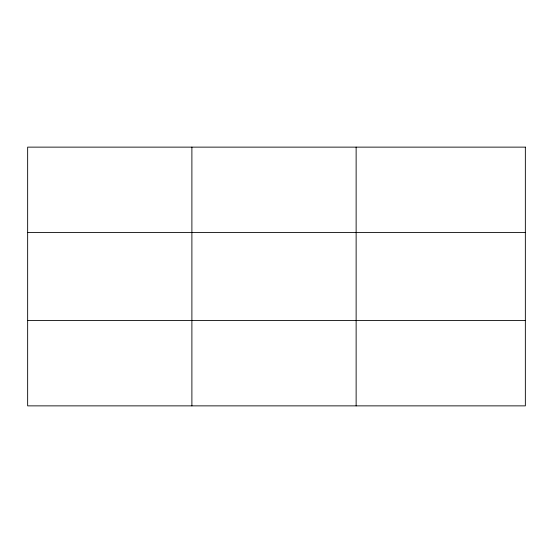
<?xml version="1.0" encoding="UTF-8"?>
<svg xmlns="http://www.w3.org/2000/svg" width="553" height="553" viewBox="0 0 553 553"><rect width="100%" height="100%" fill="white"/><g stroke="black" fill="none" stroke-linecap="round" stroke-linejoin="round"><path stroke-width="0.83" d="M191.891 147.133L191.891 405.867M356.132 147.133L356.132 405.867M27.65 232.516L525.35 232.516M27.65 320.484L525.35 320.484M525.35 147.133L525.35 405.867L27.65 405.867L27.65 147.133L525.35 147.133"/></g></svg>
